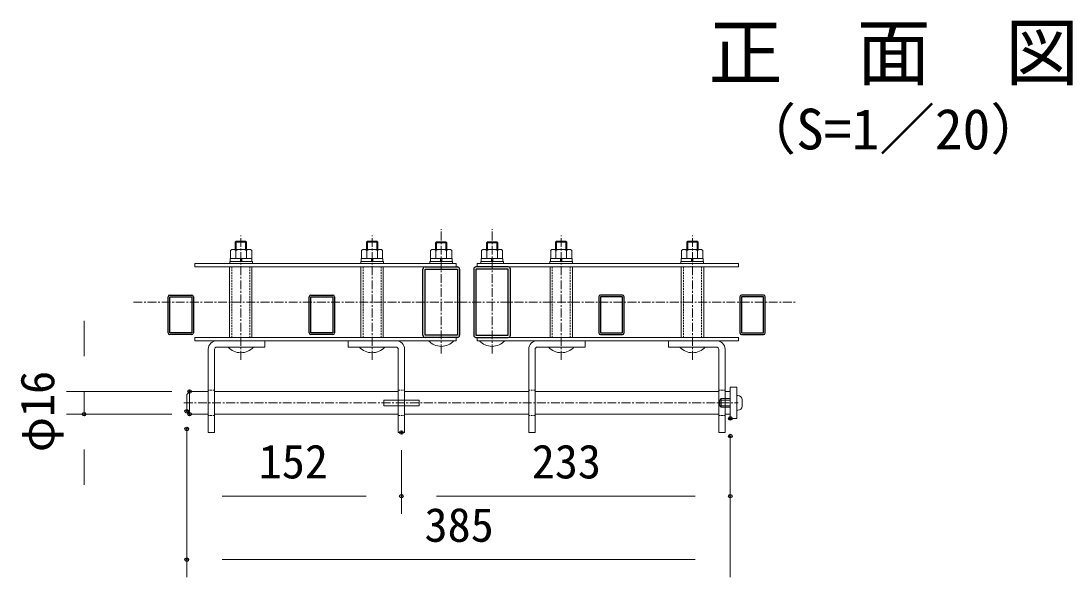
# Model space of a CAD drawing. Units: millimetres, scale not verified. Extents: x -4200 to 4200, y -2970 to 2970.
# Drawn here: x -152 to 1319, y -1904 to -1116 of the extents above; entities that cross this region are included whole.
import ezdxf
from ezdxf.enums import TextEntityAlignment as Align

# ---------------------------------------------------------------- set-up
doc = ezdxf.new("R2010")
doc.units = ezdxf.units.MM
doc.header["$LTSCALE"] = 10
doc.header["$PDMODE"] = 32
doc.header["$PDSIZE"] = 5
doc.linetypes.add('USER1', pattern=[2, 1.25, -0.25, 0.25, -0.25])
doc.linetypes.add('USER2', pattern=[0.375, 0.25, -0.125])
for name, color, linetype, lineweight in [('0-0_D-TTL-TXT', 7, 'Continuous', 25), ('0-2_D-STR-DIM', 7, 'Continuous', 13), ('0-5_D-STR1', 1, 'Continuous', 25), ('0-8_D-STR3', 3, 'Continuous', 13), ('0-9_D-BMK', 2, 'USER1', 13)]:
    doc.layers.add(name, color=color, linetype=linetype, lineweight=lineweight)
doc.layers.add('0-4_DEFPOINTS', color=7, linetype='Continuous')
doc.styles.add('ＭＳ ゴシック', font='')
doc.styles.get('ＭＳ ゴシック').set_extended_font_data('MS Gothic')

msp = doc.modelspace()

# ---------------------------------------------------------------- linework, layer by layer
at = {"layer": '0-2_D-STR-DIM'}
for p, q in [((-62.03, -1590.87), (-62.03, -1540.87)), ((62.41, -1640.87), (-87.03, -1640.87)), ((-62.03, -1640.87), (-62.03, -1672.87)), ((62.41, -1672.87), (-87.03, -1672.87)), ((83.41, -1693.87), (83.41, -1814.15)), ((853.4, -1703.87), (853.4, -1814.15)), ((83.41, -1718.87), (83.41, -1903.91)), ((-62.03, -1722.87), (-62.03, -1772.87)), ((387.4, -1723.87), (387.4, -1814.15)), ((387.4, -1723.87), (387.4, -1814.15)), ((853.4, -1728.87), (853.4, -1903.91)), ((133.41, -1789.15), (337.4, -1789.15)), ((437.4, -1789.15), (803.4, -1789.15)), ((803.4, -1878.91), (133.41, -1878.91))]:
    msp.add_line(p, q, dxfattribs=at)
at = {"layer": '0-4_DEFPOINTS'}
for p in [(87.41, -1640.87), (-62.03, -1672.87), (83.41, -1668.87), (87.41, -1672.87), (853.4, -1678.87), (83.41, -1693.87), (387.4, -1698.87), (853.4, -1703.87), (387.4, -1789.15), (853.4, -1789.15), (83.41, -1878.91)]:
    msp.add_point(p, dxfattribs=at)
at = {"layer": '0-5_D-STR1'}
for p, q in [((417.9, -1561.07), (417.9, -1467.47)), ((421.1, -1464.27), (466.7, -1464.27)), ((469.9, -1467.47), (469.9, -1561.07)), ((489.9, -1467.47), (489.9, -1561.07)), ((538.7, -1464.27), (493.1, -1464.27)), ((541.9, -1561.07), (541.9, -1467.47)), ((56.9, -1557.87), (56.9, -1506.67)), ((59.3, -1504.27), (90.5, -1504.27)), ((92.9, -1506.67), (92.9, -1557.87)), ((256.9, -1557.87), (256.9, -1506.67)), ((259.3, -1504.27), (290.5, -1504.27)), ((292.9, -1506.67), (292.9, -1557.87)), ((666.9, -1506.67), (666.9, -1557.87)), ((700.5, -1504.27), (669.3, -1504.27)), ((702.9, -1557.87), (702.9, -1506.67)), ((866.9, -1506.67), (866.9, -1557.87)), ((900.5, -1504.27), (869.3, -1504.27)), ((902.9, -1557.87), (902.9, -1506.67)), ((90.5, -1560.27), (59.3, -1560.27)), ((290.5, -1560.27), (259.3, -1560.27)), ((466.7, -1564.27), (421.1, -1564.27)), ((493.1, -1564.27), (538.7, -1564.27)), ((669.3, -1560.27), (700.5, -1560.27)), ((869.3, -1560.27), (900.5, -1560.27))]:
    msp.add_line(p, q, dxfattribs=at)
for points in [[(466.7, -1561.07), (421.1, -1561.07), (421.1, -1467.47), (466.7, -1467.47)], [(493.1, -1561.07), (538.7, -1561.07), (538.7, -1467.47), (493.1, -1467.47)], [(90.5, -1557.87), (59.3, -1557.87), (59.3, -1506.67), (90.5, -1506.67)], [(290.5, -1557.87), (259.3, -1557.87), (259.3, -1506.67), (290.5, -1506.67)], [(669.3, -1557.87), (700.5, -1557.87), (700.5, -1506.67), (669.3, -1506.67)], [(869.3, -1557.87), (900.5, -1557.87), (900.5, -1506.67), (869.3, -1506.67)]]:
    msp.add_lwpolyline(points, close=True, dxfattribs=at)
for centre, radius, start, end in [((421.1, -1467.47), 3.2, 90, 180), ((466.7, -1467.47), 3.2, 0, 90), ((493.1, -1467.47), 3.2, 90, 180), ((538.7, -1467.47), 3.2, 0, 90), ((59.3, -1506.67), 2.4, 90, 180), ((90.5, -1506.67), 2.4, 0, 90), ((259.3, -1506.67), 2.4, 90, 180), ((290.5, -1506.67), 2.4, 0, 90), ((669.3, -1506.67), 2.4, 90, 180), ((700.5, -1506.67), 2.4, 0, 90), ((869.3, -1506.67), 2.4, 90, 180), ((900.5, -1506.67), 2.4, 0, 90), ((59.3, -1557.87), 2.4, 180, 270), ((90.5, -1557.87), 2.4, 270, 0), ((259.3, -1557.87), 2.4, 180, 270), ((290.5, -1557.87), 2.4, 270, 0), ((669.3, -1557.87), 2.4, 180, 270), ((700.5, -1557.87), 2.4, 270, 0), ((869.3, -1557.87), 2.4, 180, 270), ((900.5, -1557.87), 2.4, 270, 0), ((421.1, -1561.07), 3.2, 180, 270), ((466.7, -1561.07), 3.2, 270, 0), ((493.1, -1561.07), 3.2, 180, 270), ((538.7, -1561.07), 3.2, 270, 0)]:
    msp.add_arc(centre, radius, start, end, dxfattribs=at)
at = {"layer": '0-8_D-STR3'}
for p, q in [((145.41, -1452.47), (145.41, -1440.87)), ((171.96, -1439.47), (148.87, -1439.47)), ((153.26, -1427.87), (151.91, -1429.23)), ((151.91, -1429.23), (167.91, -1429.23)), ((151.91, -1439.47), (151.91, -1429.23)), ((152.91, -1452.47), (152.91, -1440.87)), ((153.26, -1439.47), (153.26, -1427.87)), ((153.26, -1427.87), (166.55, -1427.87)), ((166.55, -1439.47), (166.55, -1427.87)), ((167.91, -1429.23), (166.55, -1427.87)), ((167.91, -1439.47), (167.91, -1429.23)), ((167.91, -1452.47), (167.91, -1440.87)), ((175.41, -1452.47), (175.41, -1440.87)), ((330.9, -1452.47), (330.9, -1440.87)), ((357.46, -1439.47), (334.37, -1439.47)), ((339.25, -1427.87), (337.9, -1429.23)), ((337.9, -1439.47), (337.9, -1429.23)), ((337.9, -1429.23), (353.9, -1429.23)), ((338.4, -1452.47), (338.4, -1440.87)), ((339.25, -1439.47), (339.25, -1427.87)), ((339.25, -1427.87), (352.55, -1427.87)), ((352.55, -1439.47), (352.55, -1427.87)), ((353.4, -1452.47), (353.4, -1440.87)), ((360.9, -1452.47), (360.9, -1440.87)), ((428.9, -1452.47), (428.9, -1440.87)), ((455.46, -1439.47), (432.37, -1439.47)), ((437.25, -1428.87), (435.9, -1430.23)), ((435.9, -1430.23), (451.9, -1430.23)), ((435.9, -1439.47), (435.9, -1430.23)), ((436.4, -1452.47), (436.4, -1440.87)), ((437.25, -1428.87), (450.55, -1428.87)), ((437.25, -1439.47), (437.25, -1428.87)), ((450.55, -1439.47), (450.55, -1428.87)), ((451.9, -1430.23), (450.55, -1428.87)), ((451.4, -1452.47), (451.4, -1440.87)), ((451.9, -1439.47), (451.9, -1430.23)), ((458.9, -1452.47), (458.9, -1440.87)), ((500.9, -1452.47), (500.9, -1440.87)), ((504.34, -1439.47), (527.43, -1439.47)), ((507.9, -1439.47), (507.9, -1430.23)), ((508.4, -1452.47), (508.4, -1440.87)), ((509.25, -1439.47), (509.25, -1428.87)), ((522.55, -1428.87), (509.25, -1428.87)), ((522.55, -1428.87), (523.9, -1430.23)), ((522.55, -1439.47), (522.55, -1428.87)), ((523.4, -1452.47), (523.4, -1440.87)), ((523.9, -1439.47), (523.9, -1430.23)), ((530.9, -1452.47), (530.9, -1440.87)), ((598.9, -1452.47), (598.9, -1440.87)), ((602.34, -1439.47), (625.43, -1439.47)), ((605.9, -1429.23), (607.25, -1427.87)), ((621.9, -1429.23), (605.9, -1429.23)), ((605.9, -1439.47), (605.9, -1429.23)), ((606.4, -1452.47), (606.4, -1440.87)), ((620.55, -1427.87), (607.25, -1427.87)), ((607.25, -1439.47), (607.25, -1427.87)), ((620.55, -1439.47), (620.55, -1427.87)), ((620.55, -1427.87), (621.9, -1429.23)), ((621.4, -1452.47), (621.4, -1440.87)), ((621.9, -1439.47), (621.9, -1429.23)), ((628.9, -1452.47), (628.9, -1440.87)), ((784.39, -1452.47), (784.39, -1440.87)), ((787.84, -1439.47), (810.93, -1439.47)), ((791.89, -1429.23), (793.25, -1427.87)), ((791.89, -1439.47), (791.89, -1429.23)), ((807.89, -1429.23), (791.89, -1429.23)), ((791.89, -1452.47), (791.89, -1440.87)), ((793.25, -1439.47), (793.25, -1427.87)), ((806.54, -1427.87), (807.89, -1429.23)), ((806.89, -1452.47), (806.89, -1440.87)), ((807.89, -1439.47), (807.89, -1429.23)), ((814.39, -1452.47), (814.39, -1440.87)), ((145.01, -1452.47), (145.01, -1456.47)), ((175.81, -1452.47), (145.01, -1452.47)), ((175.41, -1452.47), (145.41, -1452.47)), ((159.41, -1452.47), (159.41, -1456.47)), ((161.41, -1452.47), (161.41, -1456.47)), ((175.81, -1456.47), (175.81, -1452.47)), ((361.3, -1452.47), (330.5, -1452.47)), ((330.5, -1452.47), (330.5, -1456.47)), ((360.9, -1452.47), (330.9, -1452.47)), ((344.9, -1452.47), (344.9, -1456.47)), ((346.9, -1452.47), (346.9, -1456.47)), ((361.3, -1456.47), (361.3, -1452.47)), ((459.3, -1452.47), (428.5, -1452.47)), ((428.5, -1452.47), (428.5, -1456.47)), ((458.9, -1452.47), (428.9, -1452.47)), ((442.9, -1452.47), (442.9, -1456.47)), ((444.9, -1452.47), (444.9, -1456.47)), ((459.3, -1456.47), (459.3, -1452.47)), ((500.5, -1452.47), (531.3, -1452.47)), ((500.5, -1456.47), (500.5, -1452.47)), ((500.9, -1452.47), (530.9, -1452.47)), ((514.9, -1452.47), (514.9, -1456.47)), ((516.9, -1452.47), (516.9, -1456.47)), ((598.5, -1452.47), (629.3, -1452.47)), ((598.5, -1456.47), (598.5, -1452.47)), ((598.9, -1452.47), (628.9, -1452.47)), ((612.9, -1452.47), (612.9, -1456.47)), ((614.9, -1452.47), (614.9, -1456.47)), ((629.3, -1452.47), (629.3, -1456.47)), ((783.99, -1456.47), (783.99, -1452.47)), ((783.99, -1452.47), (814.79, -1452.47)), ((784.39, -1452.47), (814.39, -1452.47)), ((798.39, -1452.47), (798.39, -1456.47)), ((800.39, -1452.47), (800.39, -1456.47)), ((814.79, -1452.47), (814.79, -1456.47)), ((94.9, -1459.67), (94.9, -1464.27)), ((464.9, -1459.67), (94.9, -1459.67)), ((464.9, -1464.27), (94.9, -1464.27)), ((175.81, -1464.27), (144.01, -1464.27)), ((144.01, -1464.27), (144.01, -1564.27)), ((144.41, -1456.47), (144.41, -1459.67)), ((176.41, -1456.47), (144.41, -1456.47)), ((145.01, -1456.47), (175.81, -1456.47)), ((175.81, -1564.27), (175.81, -1464.27)), ((361.9, -1456.47), (329.9, -1456.47)), ((329.9, -1456.47), (329.9, -1459.67)), ((361.9, -1459.67), (329.9, -1459.67)), ((330, -1464.27), (330, -1564.27)), ((361.8, -1464.27), (330, -1464.27)), ((330.5, -1456.47), (361.3, -1456.47)), ((361.8, -1564.27), (361.8, -1464.27)), ((361.9, -1456.47), (361.9, -1459.67)), ((459.9, -1456.47), (427.9, -1456.47)), ((427.9, -1456.47), (427.9, -1459.67)), ((459.9, -1459.67), (427.9, -1459.67)), ((428.5, -1456.47), (459.3, -1456.47)), ((459.9, -1456.47), (459.9, -1459.67)), ((464.9, -1459.67), (464.9, -1464.27)), ((494.9, -1459.67), (864.9, -1459.67)), ((494.9, -1459.67), (494.9, -1464.27)), ((494.9, -1464.27), (864.9, -1464.27)), ((499.9, -1456.47), (531.9, -1456.47)), ((499.9, -1456.47), (499.9, -1459.67)), ((499.9, -1459.67), (531.9, -1459.67)), ((531.9, -1456.47), (531.9, -1459.67)), ((597.9, -1456.47), (629.9, -1456.47)), ((597.9, -1456.47), (597.9, -1459.67)), ((597.9, -1459.67), (629.9, -1459.67)), ((598, -1464.27), (598, -1564.27)), ((629.8, -1464.27), (598, -1464.27)), ((629.3, -1456.47), (598.5, -1456.47)), ((629.8, -1564.27), (629.8, -1464.27)), ((629.9, -1456.47), (629.9, -1459.67)), ((780.39, -1459.67), (815.39, -1459.67)), ((783.39, -1456.47), (815.39, -1456.47)), ((783.39, -1456.47), (783.39, -1459.67)), ((783.39, -1459.67), (815.39, -1459.67)), ((814.79, -1456.47), (783.99, -1456.47)), ((783.99, -1464.27), (783.99, -1564.27)), ((815.79, -1464.27), (783.99, -1464.27)), ((815.39, -1456.47), (815.39, -1459.67)), ((815.79, -1564.27), (815.79, -1464.27)), ((864.9, -1459.67), (864.9, -1464.27)), ((464.9, -1564.27), (94.9, -1564.27)), ((144.01, -1564.27), (175.81, -1564.27)), ((193.91, -1577.87), (193.91, -1568.87)), ((311.9, -1577.87), (311.9, -1568.87)), ((461.9, -1568.87), (425.9, -1568.87)), ((464.9, -1568.87), (464.9, -1564.27)), ((494.9, -1564.27), (864.9, -1564.27)), ((494.9, -1568.87), (494.9, -1564.27)), ((494.9, -1568.87), (864.9, -1568.87)), ((497.9, -1568.87), (533.9, -1568.87)), ((579.9, -1568.87), (647.9, -1568.87)), ((598, -1564.27), (629.8, -1564.27)), ((647.9, -1577.87), (647.9, -1568.87)), ((765.89, -1577.87), (765.89, -1568.87)), ((833.89, -1568.87), (765.89, -1568.87)), ((783.99, -1564.27), (815.79, -1564.27)), ((864.9, -1568.87), (864.9, -1564.27)), ((113.91, -1580.87), (113.91, -1698.87)), ((122.91, -1580.87), (122.91, -1698.87)), ((125.91, -1577.87), (193.91, -1577.87)), ((177.91, -1577.87), (141.91, -1577.87)), ((379.9, -1577.87), (311.9, -1577.87)), ((382.9, -1580.87), (382.9, -1698.87)), ((567.9, -1580.87), (567.9, -1698.87)), ((576.9, -1580.87), (576.9, -1698.87)), ((579.9, -1577.87), (647.9, -1577.87)), ((595.9, -1577.87), (631.9, -1577.87)), ((833.89, -1577.87), (765.89, -1577.87)), ((781.89, -1577.87), (817.89, -1577.87)), ((836.89, -1580.87), (836.89, -1698.87)), ((845.89, -1580.87), (845.89, -1698.87)), ((83.41, -1644.87), (87.41, -1640.87)), ((87.41, -1640.87), (87.41, -1672.87)), ((87.41, -1640.87), (113.91, -1640.87)), ((122.91, -1640.87), (382.9, -1640.87)), ((391.9, -1640.87), (567.9, -1640.87)), ((576.9, -1640.87), (836.89, -1640.87)), ((845.89, -1640.87), (853.4, -1640.87)), ((862.4, -1634.87), (853.4, -1634.87)), ((853.4, -1634.87), (853.4, -1678.87)), ((862.4, -1678.87), (862.4, -1634.87)), ((862.4, -1667.37), (862.4, -1646.37)), ((864.2, -1646.37), (862.4, -1646.37)), ((412.4, -1652.87), (362.4, -1652.87)), ((362.4, -1652.87), (362.4, -1660.87)), ((362.4, -1660.87), (412.4, -1660.87)), ((412.4, -1660.87), (412.4, -1652.87)), ((838.4, -1652.87), (840.4, -1650.87)), ((838.4, -1652.87), (838.4, -1660.87)), ((853.4, -1652.87), (838.4, -1652.87)), ((838.4, -1660.87), (840.4, -1662.87)), ((853.4, -1660.87), (838.4, -1660.87)), ((840.4, -1650.87), (840.4, -1662.87)), ((853.4, -1650.87), (840.4, -1650.87)), ((870.2, -1661.37), (870.2, -1652.37)), ((113.91, -1672.87), (87.41, -1672.87)), ((382.9, -1672.87), (122.91, -1672.87)), ((567.9, -1672.87), (391.9, -1672.87)), ((836.89, -1672.87), (576.9, -1672.87)), ((853.4, -1662.87), (840.4, -1662.87)), ((853.4, -1672.87), (845.89, -1672.87)), ((864.2, -1667.37), (862.4, -1667.37)), ((853.4, -1678.87), (862.4, -1678.87)), ((113.91, -1698.87), (122.91, -1698.87)), ((567.9, -1698.87), (576.9, -1698.87)), ((845.89, -1698.87), (836.89, -1698.87))]:
    msp.add_line(p, q, dxfattribs=at)
at = {"layer": '0-8_D-STR3', "linetype": 'USER2'}
for p, q in [((147.21, -1464.27), (147.21, -1564.27)), ((172.61, -1564.27), (172.61, -1464.27)), ((333.2, -1464.27), (333.2, -1564.27)), ((358.6, -1564.27), (358.6, -1464.27)), ((601.2, -1464.27), (601.2, -1564.27)), ((626.6, -1564.27), (626.6, -1464.27)), ((787.19, -1464.27), (787.19, -1564.27)), ((812.59, -1564.27), (812.59, -1464.27)), ((122.91, -1638.87), (113.91, -1638.87)), ((382.9, -1638.87), (391.9, -1638.87)), ((576.9, -1638.87), (567.9, -1638.87)), ((836.89, -1638.87), (845.89, -1638.87)), ((122.91, -1674.87), (113.91, -1674.87)), ((382.9, -1674.87), (391.9, -1674.87)), ((576.9, -1674.87), (567.9, -1674.87)), ((836.89, -1674.87), (845.89, -1674.87))]:
    msp.add_line(p, q, dxfattribs=at)
at = {"layer": '0-8_D-STR3'}
for points in [[(353.9, -1439.47), (353.9, -1429.23), (352.55, -1427.87)], [(523.9, -1430.23), (507.9, -1430.23), (509.25, -1428.87)], [(806.54, -1439.47), (806.54, -1427.87), (793.25, -1427.87)], [(531.3, -1452.47), (531.3, -1456.47), (500.5, -1456.47)], [(176.41, -1456.47), (176.41, -1459.67), (144.41, -1459.67)], [(464.9, -1568.87), (94.9, -1568.87), (94.9, -1564.27)], [(391.9, -1580.87), (391.9, -1698.87), (382.9, -1698.87)], [(87.41, -1672.87), (83.41, -1668.87), (83.41, -1644.87)]]:
    msp.add_lwpolyline(points, dxfattribs=at)
for centre, radius, start, end in [((149.16, -1445.16), 5.7, 48.86505, 131.13495), ((160.41, -1460.26), 20.79, 68.85295, 111.14705), ((171.66, -1445.16), 5.7, 48.83491, 131.16509), ((334.65, -1445.16), 5.7, 48.86505, 131.13495), ((345.9, -1460.26), 20.79, 68.85295, 111.14705), ((357.15, -1445.16), 5.7, 48.83491, 131.16509), ((432.65, -1445.16), 5.7, 48.86505, 131.13495), ((443.9, -1460.26), 20.79, 68.85295, 111.14705), ((455.15, -1445.16), 5.7, 48.83491, 131.16509), ((504.65, -1445.16), 5.7, 48.83491, 131.16509), ((515.9, -1460.26), 20.79, 68.85295, 111.14705), ((527.15, -1445.16), 5.7, 48.86505, 131.13495), ((602.65, -1445.16), 5.7, 48.83491, 131.16509), ((613.9, -1460.26), 20.79, 68.85295, 111.14705), ((625.15, -1445.16), 5.7, 48.86505, 131.13495), ((788.14, -1445.16), 5.7, 48.83491, 131.16509), ((799.39, -1460.26), 20.79, 68.85295, 111.14705), ((810.64, -1445.16), 5.7, 48.86505, 131.13495), ((125.91, -1580.87), 12, 90, 180), ((379.9, -1580.87), 12, 0, 90), ((443.9, -1552.62), 24.25, 222.07502, 317.92498), ((515.9, -1552.62), 24.25, 222.07502, 317.92498), ((579.9, -1580.87), 12, 90, 180), ((833.89, -1580.87), 12, 0, 90), ((125.91, -1580.87), 3, 90, 180), ((159.91, -1561.62), 24.25, 222.07502, 317.92498), ((345.9, -1561.62), 24.25, 222.07502, 317.92498), ((379.9, -1580.87), 3, 0, 90), ((579.9, -1580.87), 3, 90, 180), ((613.9, -1561.62), 24.25, 222.07502, 317.92498), ((799.89, -1561.62), 24.25, 222.07502, 317.92498), ((833.89, -1580.87), 3, 0, 90), ((864.2, -1652.37), 6, 0, 90), ((864.2, -1661.37), 6, 270, 0)]:
    msp.add_arc(centre, radius, start, end, dxfattribs=at)
at = {"layer": '0-9_D-BMK'}
for p, q in [((443.9, -1586.88), (443.9, -1410.73)), ((515.9, -1586.88), (515.9, -1410.73)), ((159.91, -1595.88), (159.91, -1419.73)), ((345.9, -1595.88), (345.9, -1419.73)), ((613.9, -1595.88), (613.9, -1419.73)), ((799.89, -1595.88), (799.89, -1419.73)), ((7.89, -1514.27), (945.86, -1514.27)), ((79.41, -1656.87), (864.4, -1656.87))]:
    msp.add_line(p, q, dxfattribs=at)

# ---------------------------------------------------------------- texts
at = {"layer": '0-0_D-TTL-TXT', "style": 'ＭＳ ゴシック'}
for s, height, p in [('正\u3000面\u3000図', 76.98, (822.45, -1221.98)), ('（S=1／20）', 57.7, (867.94, -1315.17))]:
    msp.add_text(s, height=height, dxfattribs=at).set_placement(p, align=Align.BOTTOM_LEFT)
at = {"layer": '0-2_D-STR-DIM', "style": 'ＭＳ ゴシック'}
msp.add_text('φ16', height=48.09, rotation=90, dxfattribs=at).set_placement((-89.79, -1726.67), align=Align.BOTTOM_LEFT)
for s, p in [('152', (185.28, -1778.4)), ('233', (572.05, -1778.4)), ('385', (420.18, -1868.16))]:
    msp.add_text(s, height=48.09, dxfattribs=at).set_placement(p, align=Align.BOTTOM_LEFT)

doc.saveas('drawing.dxf')
